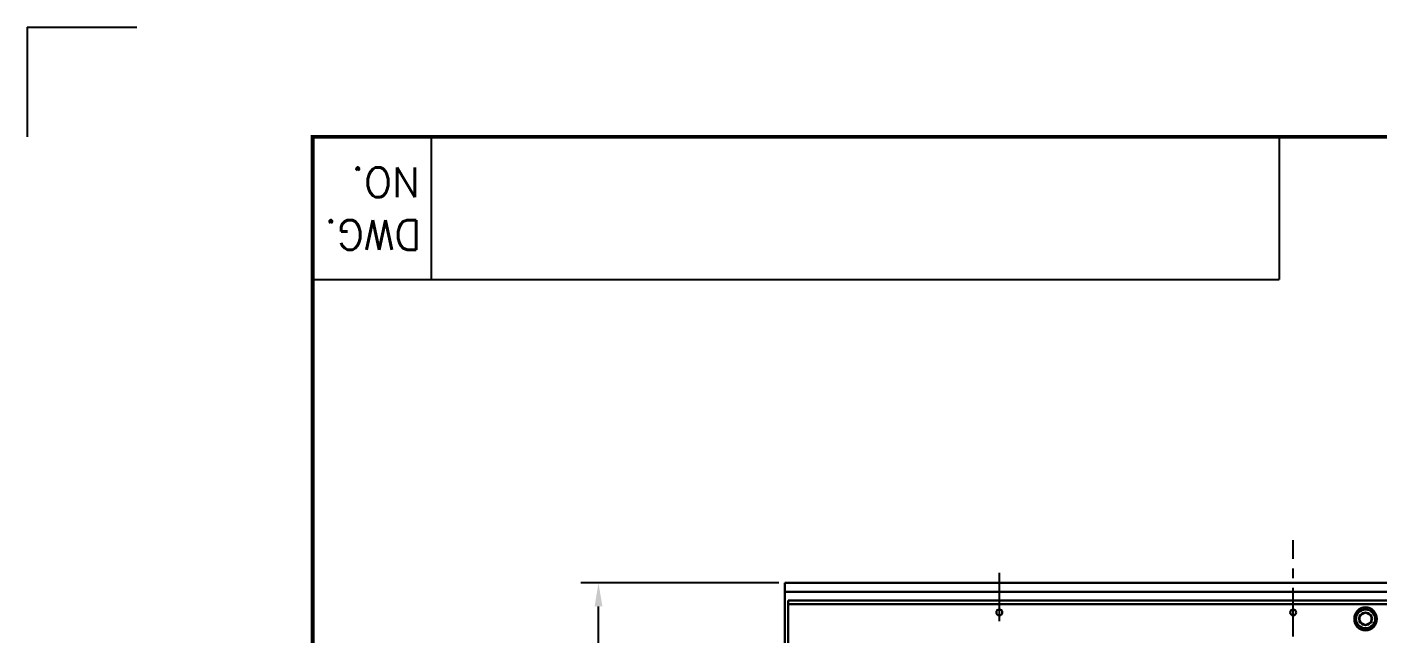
# Model space of a CAD drawing. Header units: millimetres. Extents: x 124493 to 133608, y -169944 to -164394.
# Drawn here: x 124493 to 126791, y -165427 to -164394 of the extents above; entities that cross this region are included whole.
import ezdxf

# ---------------------------------------------------------------- set-up
doc = ezdxf.new("R2010")
doc.units = ezdxf.units.MM
doc.header["$LTSCALE"] = 13
doc.linetypes.add('CENTERX2', pattern=[101.6, 63.5, -12.7, 12.7, -12.7])
for name, color, linetype in [('1', 4, 'Continuous'), ('2', 3, 'Continuous'), ('粗实线', 4, 'Continuous')]:
    doc.layers.add(name, color=color, linetype=linetype)
doc.layers.add('paper', color=254, linetype='Continuous', plot=False)
doc.layers.add('标注、文本', color=3, linetype='Continuous', lineweight=25)
doc.styles.add('ROMANS', font='romans.shx', dxfattribs={"bigfont": 'whgtxt.shx'})
doc.styles.get("Standard").update_dxf_attribs({"font": 'gbenor.shx', "bigfont": 'gbcbig.shx'})
doc.dimstyles.new('1-15', dxfattribs={"dimscale": 20, "dimtxt": 3.5, "dimasz": 2, "dimexe": 1.5, "dimexo": 0.5, "dimgap": 0.5, "dimtad": 1, "dimtoh": 1, "dimdec": 1, "dimdsep": 46, "dimtxsty": 'Standard', "dimcen": 2.5, "dimclrd": 3, "dimclre": 3, "dimclrt": 3, "dimadec": 0, "dimazin": 2, "dimtfac": 1, "dimtdec": 1, "dimtmove": 0, "dimatfit": 2, "dimfxl": 1, "dimarcsym": 0})

# ---------------------------------------------------------------- blocks, each defined once
blk = doc.blocks.new('A$C3970166B')
at = {"layer": '标注、文本', "color": 4, "lineweight": 30}
for points in [[(20.3, 13.5), (18.6, 16.9), (16.1, 19.5), (12.7, 20.3), (9.3, 19.5), (6.8, 16.9), (5.1, 13.5), (6.8, 9.3), (9.3, 6.8), (12.7, 5.9), (16.1, 6.8), (18.6, 9.3)], [(19.5, 16.9), (12.7, 20.3), (5.9, 16.9), (5.9, 9.3), (12.7, 5.9), (19.5, 9.3)]]:
    blk.add_lwpolyline(points, close=True, dxfattribs=at)
for major_axis, ratio in [((0, 13.1), 0.967742), ((-11, 0), 0.961538)]:
    blk.add_ellipse((12.7, 13.1), major_axis=major_axis, ratio=ratio, start_param=0, end_param=6.283185, dxfattribs=at)
blk = doc.blocks.new('*D709')
at = {"layer": 'Defpoints', "color": 0, "transparency": 16777216}
for p in [(125464.7, -165339.8), (125781.6, -165339.8), (125781.6, -167089.8)]:
    blk.add_point(p, dxfattribs=at)
at = {"layer": '标注、文本', "color": 3, "lineweight": -2, "transparency": 16777216}
for p, q in [((125771.6, -165339.8), (125434.7, -165339.8)), ((125464.7, -167049.8), (125464.7, -165379.8)), ((125771.6, -167089.8), (125434.7, -167089.8))]:
    blk.add_line(p, q, dxfattribs=at)
at = {"layer": '标注、文本', "color": 3, "transparency": 16777216}
for points in [[(125458.1, -165379.8), (125471.4, -165379.8), (125464.7, -165339.8)], [(125458.1, -167049.8), (125471.4, -167049.8), (125464.7, -167089.8)]]:
    blk.add_solid(points, dxfattribs=at)
at = {"layer": '标注、文本', "color": 3, "transparency": 16777216, "insert": (125419.7, -166214.8), "char_height": 70, "attachment_point": 5, "rotation": 90}
blk.add_mtext('1750', dxfattribs=at)

msp = doc.modelspace()

# ---------------------------------------------------------------- linework, layer by layer
at = {"layer": '1', "color": 1, "linetype": 'CENTERX2', "lineweight": -3, "ltscale": 0.1}
for p, q in [((126646.6, -167279.92), (126646.6, -165266.94)), ((126146.6, -165322.35), (126146.6, -165421.35)), ((126146.6, -165322.35), (126146.6, -165421.35))]:
    msp.add_line(p, q, dxfattribs=at)
at = {"layer": '1', "const_width": 6.54}
msp.add_lwpolyline([(124978.4, -169738.19), (132154.4, -169738.19), (132154.4, -164580.44), (124978.4, -164580.44), (124978.4, -169738.19)], dxfattribs=at)
at = {"layer": '2'}
for p, q in [((125180.22, -164580.44), (125180.22, -164823.38)), ((126622.9, -164580.44), (126622.9, -164823.38)), ((124978.4, -164823.38), (126622.9, -164823.38))]:
    msp.add_line(p, q, dxfattribs=at)
at = {"layer": 'paper'}
for q in [(124492.52, -164580.44), (124679.4, -164393.56)]:
    msp.add_line((124492.52, -164393.56), q, dxfattribs=at)
at = {"layer": '标注、文本', "color": 4, "lineweight": 30}
for points in [[(126781.12, -165400.34), (126778.58, -165395.26), (126774.77, -165391.45), (126769.69, -165390.18), (126764.61, -165391.45), (126760.8, -165395.26), (126758.26, -165400.34), (126760.8, -165406.69), (126764.61, -165410.5), (126769.69, -165411.77), (126774.77, -165410.5), (126778.58, -165406.69)], [(126779.85, -165395.26), (126769.69, -165390.18), (126759.53, -165395.26), (126759.53, -165406.69), (126769.69, -165411.77), (126779.85, -165406.69)]]:
    msp.add_lwpolyline(points, close=True, dxfattribs=at)
for major_axis, ratio in [((0, 19.69), 0.967742), ((-16.51, 0), 0.961538)]:
    msp.add_ellipse((126769.69, -165400.97), major_axis=major_axis, ratio=ratio, start_param=0, end_param=6.283185, dxfattribs=at)
at = {"layer": '粗实线', "lineweight": 30}
for p, q in [((127511.6, -165339.76), (125781.6, -165339.76)), ((125781.6, -165369.76), (125781.6, -165339.76)), ((127511.6, -165354.76), (125781.6, -165354.76)), ((125781.6, -167009.77), (125781.6, -165369.76)), ((125787.6, -167003.77), (125787.6, -165369.76)), ((125787.6, -165369.76), (127505.6, -165369.76)), ((125787.6, -165375.76), (127505.6, -165375.76))]:
    msp.add_line(p, q, dxfattribs=at)
for centre in [(126146.6, -165389.95), (126646.6, -165389.95)]:
    msp.add_circle(centre, 5, dxfattribs=at)

# ---------------------------------------------------------------- block references
at = {"layer": '标注、文本', "xscale": 1.5, "yscale": 1.5, "zscale": 1.5}
msp.add_blockref('A$C3970166B', (126750.64, -165420.66), dxfattribs=at)

# ---------------------------------------------------------------- texts
at = {"layer": '2', "style": 'ROMANS'}
for s, p in [('NO.', (125161.15, -164632.68)), ('DWG.', (125162.95, -164722.19))]:
    msp.add_text(s, height=50.456, rotation=180, dxfattribs=at).set_placement(p)

# ---------------------------------------------------------------- dimensions: what is measured, and where the dimension line sits
at = {"layer": '标注、文本'}
dim = msp.add_linear_dim(base=(125464.73, -165339.76), p1=(125781.6, -167089.77), p2=(125781.6, -165339.76), angle=90, dimstyle='1-15', dxfattribs=at)
dim.commit()
dim.dimension.update_dxf_attribs({"geometry": '*D709', "text_midpoint": (125419.73, -166214.76)})

doc.saveas('drawing.dxf')
